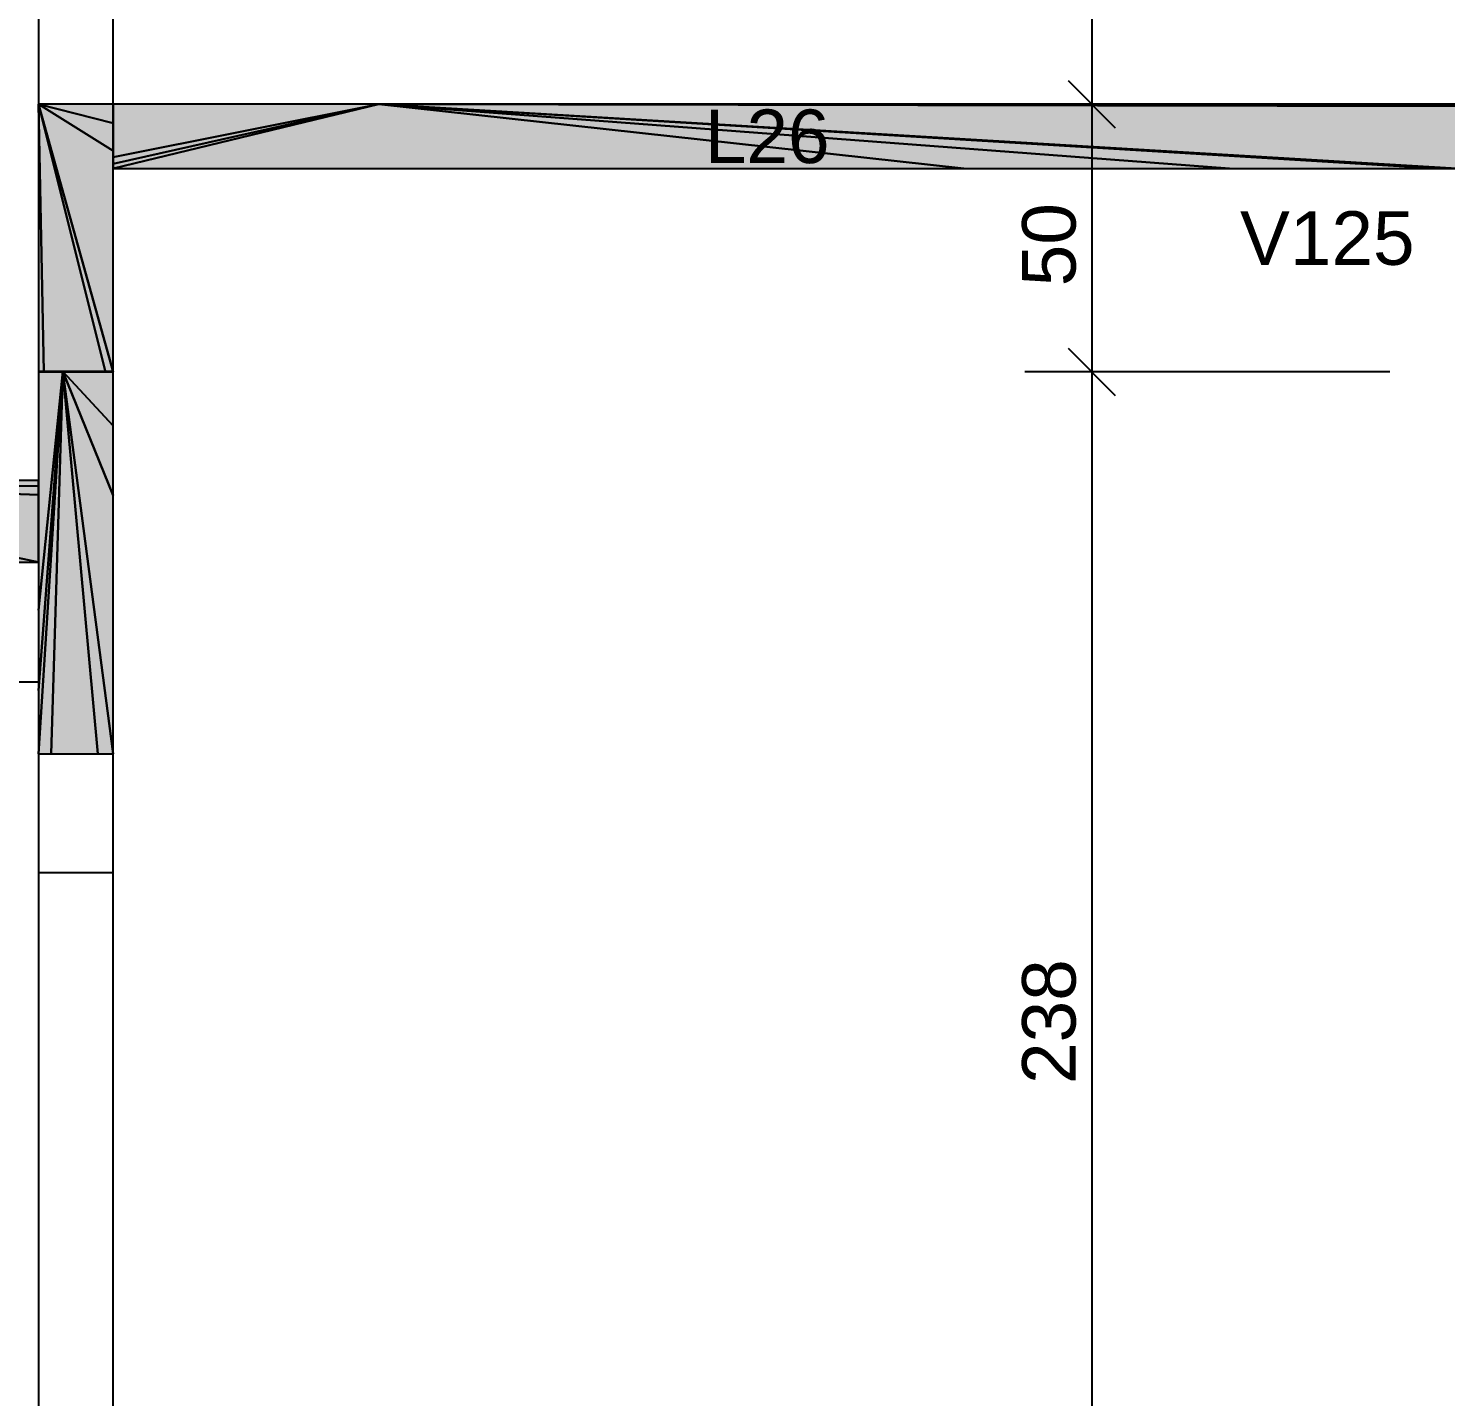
# Model space of a CAD drawing. Extents: x 37185 to 43130, y -8131 to -3926.
# Drawn here: x 38585.7 to 38762.3, y -7609.4 to -7439.1 of the extents above; entities that cross this region are included whole.
import ezdxf

# ---------------------------------------------------------------- set-up
doc = ezdxf.new("R2010")
doc.units = 0
doc.header["$MEASUREMENT"] = 0
for name, color, linetype in [('48', 4, 'CONTINUOUS'), ('52', 3, 'CONTINUOUS'), ('74', 2, 'CONTINUOUS'), ('75', 9, 'CONTINUOUS'), ('96', 252, 'CONTINUOUS')]:
    doc.layers.add(name, color=color, linetype=linetype)
doc.styles.add('TQS_ARIAL', font='arial.ttf')

msp = doc.modelspace()

# ---------------------------------------------------------------- linework, layer by layer
at = {"layer": '48', "linetype": 'Continuous'}
for p, q in [((38586.99, -7289.84), (38586.99, -7448.5)), ((38596.32, -7448.5), (38596.32, -7289.84)), ((38586.99, -7482.89), (38586.99, -7660.5)), ((38596.32, -7660.5), (38596.32, -7482.89)), ((38528.59, -7520.43), (38586.99, -7520.43)), ((38586.99, -7529.38), (38586.99, -7544.16)), ((38596.32, -7544.16), (38596.32, -7529.38)), ((38586.99, -7544.16), (38591.25, -7544.16)), ((38591.25, -7544.16), (38596.32, -7544.16))]:
    msp.add_line(p, q, dxfattribs=at)
at = {"layer": '52', "linetype": 'Continuous'}
for points in [[(39963.65, -7448.5), (39963.41, -7448.5), (39963.32, -7448.5), (39585.99, -7448.5), (39573.32, -7448.5), (39479.99, -7448.5), (39475.32, -7448.5), (39470.65, -7448.5), (39322.65, -7448.5), (39309.99, -7448.5), (39306.11, -7448.5), (38962.65, -7448.5), (38949.99, -7448.5), (38841.96, -7448.5), (38776.32, -7448.5), (38763.65, -7448.5), (38629.39, -7448.5), (38596.32, -7448.5), (38586.99, -7448.5)], [(38586.99, -7448.5), (38586.99, -7481.8), (38586.99, -7481.83)], [(38596.32, -7481.83), (38596.32, -7481.8), (38596.32, -7456.5)], [(38596.32, -7456.5), (38702.25, -7456.5), (38735.33, -7456.5), (38761.25, -7456.5), (38761.78, -7456.5), (38763.65, -7456.5)], [(38596.32, -7481.8), (38596.31, -7481.8), (38595.35, -7481.8), (38590.01, -7481.8), (38587.65, -7481.8), (38586.99, -7481.8)], [(38586.99, -7481.83), (38587.65, -7481.83), (38590.01, -7481.83), (38590.02, -7481.83), (38590.03, -7481.83), (38590.04, -7481.83), (38595.36, -7481.83), (38596.32, -7481.83)], [(38586.99, -7481.83), (38586.99, -7495.34)], [(38596.32, -7529.38), (38596.32, -7497.23), (38596.32, -7488.55), (38596.32, -7481.83)], [(38586.99, -7495.34), (38538.99, -7495.34), (38387.95, -7495.34)], [(38387.95, -7505.54), (38436.92, -7505.54), (38485.95, -7505.54), (38494.89, -7505.54), (38575.79, -7505.54), (38586.99, -7505.54)], [(38586.99, -7505.54), (38586.99, -7511.49), (38586.99, -7520.43), (38586.99, -7521.49), (38586.99, -7529.38)], [(38586.99, -7529.38), (38588.59, -7529.38), (38594.41, -7529.38), (38596.32, -7529.38)]]:
    msp.add_lwpolyline(points, dxfattribs=at)
at = {"layer": '75', "linetype": 'Continuous'}
for p, q in [((38718.18, -7281.5), (38718.18, -7456.83)), ((38718.18, -7440.17), (38718.18, -7490.17)), ((38715.23, -7445.55), (38721.12, -7451.45)), ((38715.23, -7445.55), (38721.12, -7451.45)), ((38720.61, -7448.5), (38709.84, -7448.5)), ((38720.61, -7448.5), (38709.84, -7448.5)), ((38728.95, -7448.5), (38728.95, -7448.5)), ((38728.95, -7448.5), (38728.95, -7448.5)), ((38718.18, -7473.5), (38718.18, -7648.84)), ((38715.23, -7478.89), (38721.12, -7484.78)), ((38715.23, -7478.89), (38721.12, -7484.78)), ((38755.32, -7481.83), (38709.84, -7481.83)), ((38755.32, -7481.83), (38709.84, -7481.83))]:
    msp.add_line(p, q, dxfattribs=at)
at = {"layer": '96', "linetype": 'Continuous'}
for points in [[(38586.99, -7448.5), (38586.99, -7481.83), (38587.65, -7481.83), (38586.99, -7448.5)], [(38586.99, -7448.5), (38587.65, -7481.83), (38595.36, -7481.83), (38586.99, -7448.5)], [(38586.99, -7448.5), (38595.36, -7481.83), (38596.32, -7481.83), (38586.99, -7448.5)], [(38586.99, -7448.5), (38596.32, -7481.83), (38596.32, -7454.3), (38586.99, -7448.5)], [(38586.99, -7448.5), (38596.32, -7454.3), (38596.32, -7450.87), (38586.99, -7448.5)], [(38586.99, -7448.5), (38596.32, -7450.87), (38596.32, -7448.5), (38586.99, -7448.5)], [(38629.39, -7448.5), (38596.32, -7448.5), (38596.32, -7455.11), (38629.39, -7448.5)], [(38629.39, -7448.5), (38596.32, -7455.11), (38596.32, -7455.93), (38629.39, -7448.5)], [(38629.39, -7448.5), (38596.32, -7455.93), (38596.32, -7456.5), (38629.39, -7448.5)], [(38629.39, -7448.5), (38596.32, -7456.5), (38702.25, -7456.5), (38629.39, -7448.5)], [(38629.39, -7448.5), (38702.25, -7456.5), (38735.33, -7456.5), (38629.39, -7448.5)], [(38629.39, -7448.5), (38735.33, -7456.5), (38761.25, -7456.5), (38629.39, -7448.5)], [(38629.39, -7448.5), (38761.25, -7456.5), (38761.78, -7456.5), (38629.39, -7448.5)], [(38629.39, -7448.5), (38761.78, -7456.5), (38763.65, -7456.5), (38629.39, -7448.5)], [(38629.39, -7448.5), (38763.65, -7456.5), (38763.65, -7448.75), (38629.39, -7448.5)], [(38629.39, -7448.5), (38763.65, -7448.75), (38763.65, -7448.61), (38629.39, -7448.5)], [(38629.39, -7448.5), (38763.65, -7448.61), (38763.65, -7448.5), (38629.39, -7448.5)], [(38590.01, -7481.8), (38586.99, -7481.8), (38586.99, -7511.49), (38590.01, -7481.8)], [(38590.01, -7481.8), (38586.99, -7511.49), (38586.99, -7521.49), (38590.01, -7481.8)], [(38590.01, -7481.8), (38586.99, -7521.49), (38586.99, -7529.38), (38590.01, -7481.8)], [(38590.01, -7481.8), (38586.99, -7529.38), (38588.59, -7529.38), (38590.01, -7481.8)], [(38590.01, -7481.8), (38588.59, -7529.38), (38594.41, -7529.38), (38590.01, -7481.8)], [(38590.01, -7481.8), (38594.41, -7529.38), (38596.32, -7529.38), (38590.01, -7481.8)], [(38590.01, -7481.8), (38596.32, -7529.38), (38596.32, -7497.23), (38590.01, -7481.8)], [(38590.01, -7481.8), (38596.32, -7497.23), (38596.32, -7488.55), (38590.01, -7481.8)], [(38590.01, -7481.8), (38596.32, -7488.55), (38596.32, -7481.8), (38590.01, -7481.8)], [(38538.99, -7495.34), (38575.79, -7505.54), (38586.99, -7505.54), (38538.99, -7495.34)], [(38538.99, -7495.34), (38586.99, -7505.54), (38586.99, -7497.12), (38538.99, -7495.34)], [(38538.99, -7495.34), (38586.99, -7497.12), (38586.99, -7496.07), (38538.99, -7495.34)], [(38538.99, -7495.34), (38586.99, -7496.07), (38586.99, -7495.34), (38538.99, -7495.34)]]:
    msp.add_lwpolyline(points, dxfattribs=at)
for points in [[(38586.99, -7448.5), (38586.99, -7481.83), (38587.65, -7481.83)], [(38586.99, -7448.5), (38587.65, -7481.83), (38586.99, -7448.5)], [(38586.99, -7448.5), (38587.65, -7481.83), (38595.36, -7481.83)], [(38586.99, -7448.5), (38595.36, -7481.83), (38586.99, -7448.5)], [(38586.99, -7448.5), (38595.36, -7481.83), (38596.32, -7481.83)], [(38586.99, -7448.5), (38596.32, -7481.83), (38586.99, -7448.5)], [(38586.99, -7448.5), (38596.32, -7481.83), (38596.32, -7454.3)], [(38586.99, -7448.5), (38596.32, -7454.3), (38586.99, -7448.5)], [(38586.99, -7448.5), (38596.32, -7454.3), (38596.32, -7450.87)], [(38586.99, -7448.5), (38596.32, -7450.87), (38586.99, -7448.5)], [(38586.99, -7448.5), (38596.32, -7450.87), (38596.32, -7448.5)], [(38586.99, -7448.5), (38596.32, -7448.5), (38586.99, -7448.5)], [(38629.39, -7448.5), (38596.32, -7448.5), (38596.32, -7455.11)], [(38629.39, -7448.5), (38596.32, -7455.11), (38629.39, -7448.5)], [(38629.39, -7448.5), (38596.32, -7455.11), (38596.32, -7455.93)], [(38629.39, -7448.5), (38596.32, -7455.93), (38629.39, -7448.5)], [(38629.39, -7448.5), (38596.32, -7455.93), (38596.32, -7456.5)], [(38629.39, -7448.5), (38596.32, -7456.5), (38629.39, -7448.5)], [(38629.39, -7448.5), (38596.32, -7456.5), (38702.25, -7456.5)], [(38629.39, -7448.5), (38702.25, -7456.5), (38629.39, -7448.5)], [(38629.39, -7448.5), (38702.25, -7456.5), (38735.33, -7456.5)], [(38629.39, -7448.5), (38735.33, -7456.5), (38629.39, -7448.5)], [(38629.39, -7448.5), (38735.33, -7456.5), (38761.25, -7456.5)], [(38629.39, -7448.5), (38761.25, -7456.5), (38629.39, -7448.5)], [(38629.39, -7448.5), (38761.25, -7456.5), (38761.78, -7456.5)], [(38629.39, -7448.5), (38761.78, -7456.5), (38629.39, -7448.5)], [(38629.39, -7448.5), (38761.78, -7456.5), (38763.65, -7456.5)], [(38629.39, -7448.5), (38763.65, -7456.5), (38629.39, -7448.5)], [(38629.39, -7448.5), (38763.65, -7456.5), (38763.65, -7448.75)], [(38629.39, -7448.5), (38763.65, -7448.75), (38629.39, -7448.5)], [(38629.39, -7448.5), (38763.65, -7448.75), (38763.65, -7448.61)], [(38629.39, -7448.5), (38763.65, -7448.61), (38629.39, -7448.5)], [(38629.39, -7448.5), (38763.65, -7448.61), (38763.65, -7448.5)], [(38629.39, -7448.5), (38763.65, -7448.5), (38629.39, -7448.5)], [(38590.01, -7481.8), (38586.99, -7481.8), (38586.99, -7511.49)], [(38590.01, -7481.8), (38586.99, -7511.49), (38590.01, -7481.8)], [(38590.01, -7481.8), (38586.99, -7511.49), (38586.99, -7521.49)], [(38590.01, -7481.8), (38586.99, -7521.49), (38590.01, -7481.8)], [(38590.01, -7481.8), (38586.99, -7521.49), (38586.99, -7529.38)], [(38590.01, -7481.8), (38586.99, -7529.38), (38590.01, -7481.8)], [(38590.01, -7481.8), (38586.99, -7529.38), (38588.59, -7529.38)], [(38590.01, -7481.8), (38588.59, -7529.38), (38590.01, -7481.8)], [(38590.01, -7481.8), (38588.59, -7529.38), (38594.41, -7529.38)], [(38590.01, -7481.8), (38594.41, -7529.38), (38590.01, -7481.8)], [(38590.01, -7481.8), (38594.41, -7529.38), (38596.32, -7529.38)], [(38590.01, -7481.8), (38596.32, -7529.38), (38590.01, -7481.8)], [(38590.01, -7481.8), (38596.32, -7529.38), (38596.32, -7497.23)], [(38590.01, -7481.8), (38596.32, -7497.23), (38590.01, -7481.8)], [(38590.01, -7481.8), (38596.32, -7497.23), (38596.32, -7488.55)], [(38590.01, -7481.8), (38596.32, -7488.55), (38590.01, -7481.8)], [(38590.01, -7481.8), (38596.32, -7488.55), (38596.32, -7481.8)], [(38590.01, -7481.8), (38596.32, -7481.8), (38590.01, -7481.8)], [(38538.99, -7495.34), (38575.79, -7505.54), (38586.99, -7505.54)], [(38538.99, -7495.34), (38586.99, -7505.54), (38538.99, -7495.34)], [(38538.99, -7495.34), (38586.99, -7505.54), (38586.99, -7497.12)], [(38538.99, -7495.34), (38586.99, -7497.12), (38538.99, -7495.34)], [(38538.99, -7495.34), (38586.99, -7497.12), (38586.99, -7496.07)], [(38538.99, -7495.34), (38586.99, -7496.07), (38538.99, -7495.34)], [(38538.99, -7495.34), (38586.99, -7496.07), (38586.99, -7495.34)], [(38538.99, -7495.34), (38586.99, -7495.34), (38538.99, -7495.34)]]:
    msp.add_solid(points, dxfattribs=at)

# ---------------------------------------------------------------- texts
at = {"layer": '74', "linetype": 'Continuous', "style": 'TQS_ARIAL'}
for s, p in [('L26', (38669.99, -7455.83)), ('V125', (38736.65, -7468.5))]:
    msp.add_text(s, height=6.667, dxfattribs=at).set_placement(p)
at = {"layer": '75', "linetype": 'Continuous', "style": 'TQS_ARIAL'}
for s, p in [('50', (38716.18, -7471.17)), ('238', (38716.18, -7570.5))]:
    msp.add_text(s, height=6.667, rotation=90, dxfattribs=at).set_placement(p)

doc.saveas('drawing.dxf')
